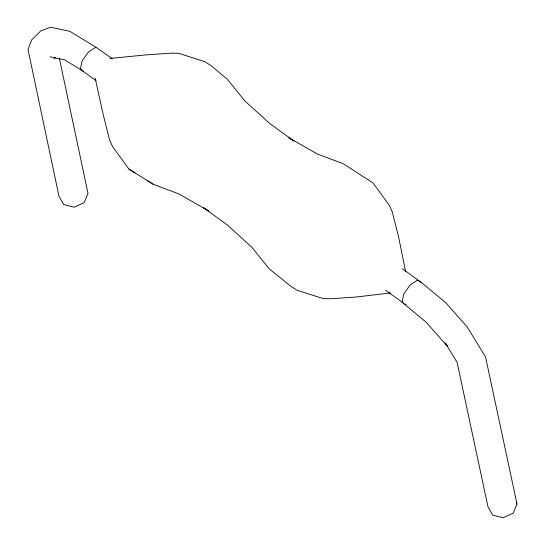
<?xml version="1.0" encoding="UTF-8"?>
<svg xmlns="http://www.w3.org/2000/svg" width="545" height="545" viewBox="0 0 545 545"><rect width="100%" height="100%" fill="white"/><g stroke="black" fill="none" stroke-linecap="round" stroke-linejoin="round"><path stroke-width="0.82" d="M96.165 80.769L80.326 69.297L82.05 61.054L88.494 51.918L95.9 47.252L112.311 58.751M402.353 268.719L421.646 282.685L445.824 302.795L467.119 326.898L485.541 356.927L516.987 503.948L513.206 513.124L503.137 517.75L492.687 515.12L487.973 506.768L457.105 362.377L445.17 342.771M53.873 59.017L55.665 57.252M390.629 292.958L356.253 296.998L330.815 298.755L323.355 298.653L297.134 290.267L290.921 286.357L269.101 268.726L251.77 247.164L227.347 224.949L203.673 207.809L208.715 210.983L178.992 193.972L153.261 184.299L128.879 169.052L112.604 146.598L109.634 140.133L103.271 114.886L95.143 78.201M109.913 58.451L145.631 54.929L171.069 53.165L178.528 53.267L204.743 61.653L210.963 65.564L227.422 79.311L244.753 100.873L270.245 123.872L293.918 141.012L288.884 137.837L317.531 154.072L343.255 163.738L372.998 182.868L389.28 205.322L392.25 211.787L398.613 237.034L405.664 271.812M50.126 56.796L64.562 59.834L83.63 71.395M95.9 47.252L69.93 31.344L50.515 27.25L40.8 30.895L31.692 39.84L28.013 49.547L58.989 196.227L63.704 204.573L74.161 207.202L84.223 202.577L88.011 193.4L59.364 58.315M421.646 282.685L417.633 280.157L410.235 284.831L403.784 293.959L402.06 302.203L426.238 322.32L447.527 346.416L445.565 343.377M80.326 69.297L83.664 71.402M403.395 303.047L385.519 290.233M404.731 303.892L406.073 304.73M147.191 180.477L153.261 184.299M128.879 169.052L135.099 172.963M516.204 502.558L516.987 503.948"/></g></svg>
